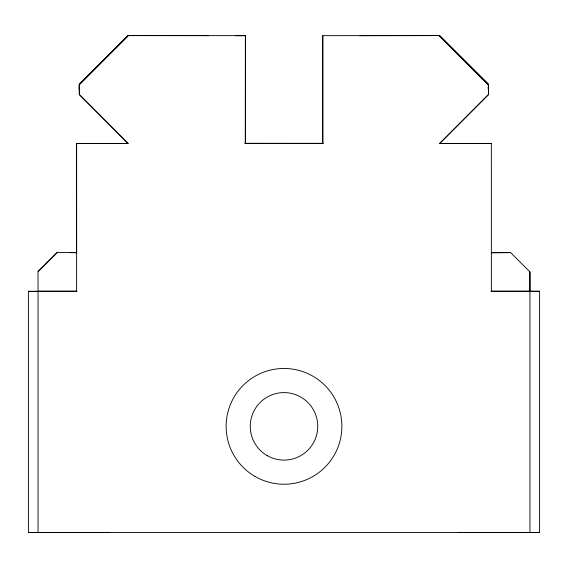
<?xml version="1.0" encoding="UTF-8"?>
<svg xmlns="http://www.w3.org/2000/svg" width="568" height="568" viewBox="0 0 568 568"><rect width="100%" height="100%" fill="white"/><g stroke="black" fill="none" stroke-linecap="round" stroke-linejoin="round"><path stroke-width="0.85" d="M79.35 89.375L79.371 84.263L79.328 94.615L128.134 143.441L76.602 143.477L76.623 291.327L28.4 291.327L28.407 532.465L539.6 532.45L457.616 532.45M245.348 143.456L245.397 35.656L245.348 143.484L322.78 143.406L322.78 35.67L439.675 35.585L488.48 84.405L488.473 94.608L439.675 143.42L491.341 143.456L491.37 291.327L539.6 291.327L539.586 532.472M491.348 252.753L510.653 252.618L529.944 271.909L529.944 291.143L490.944 291.143M529.944 291.143L529.944 271.909M79.328 89.503L79.406 84.497L128.134 35.585L206.901 35.614M76.623 252.746L57.347 252.355L38.028 271.646L38.042 291.143L77.042 291.143M488.48 94.615L488.281 84.376L439.178 35.67M488.515 94.487L439.71 143.434L491.341 143.448M128.183 35.642L79.406 84.497M79.35 84.355L79.35 89.488L79.35 84.341L128.134 35.585L79.328 84.391L79.328 94.615M115.581 48.181L128.141 35.606L245.397 35.656L235.358 35.692M322.766 35.685L322.78 143.413M488.48 89.503L488.48 84.391L488.48 89.503L488.48 84.405L439.44 35.699L488.04 84.405M206.802 35.692L208.115 35.685M491.348 252.668L510.653 252.618M439.675 35.585L360.041 35.685M244.716 143.292L323.348 143.342M69.615 252.561L76.63 252.646L76.602 143.477L128.134 143.505L79.371 94.487M28.407 291.327L38.042 291.327L38.049 532.45M529.951 291.327L539.6 291.327L529.951 291.327L529.958 532.45M28.4 532.457L110.391 532.45M488.203 87.025L488.359 89.652M38.028 271.646L57.347 252.355M255.067 476.467A57.872 57.872 0 0 0 341.879 426.348A57.872 57.872 0 0 0 255.067 376.229A57.872 57.872 0 0 0 255.067 476.467M267.123 455.586A33.76 33.76 0 0 0 317.76 426.348A33.76 33.76 0 0 0 267.123 397.117A33.76 33.76 0 0 0 267.123 455.586"/></g></svg>
